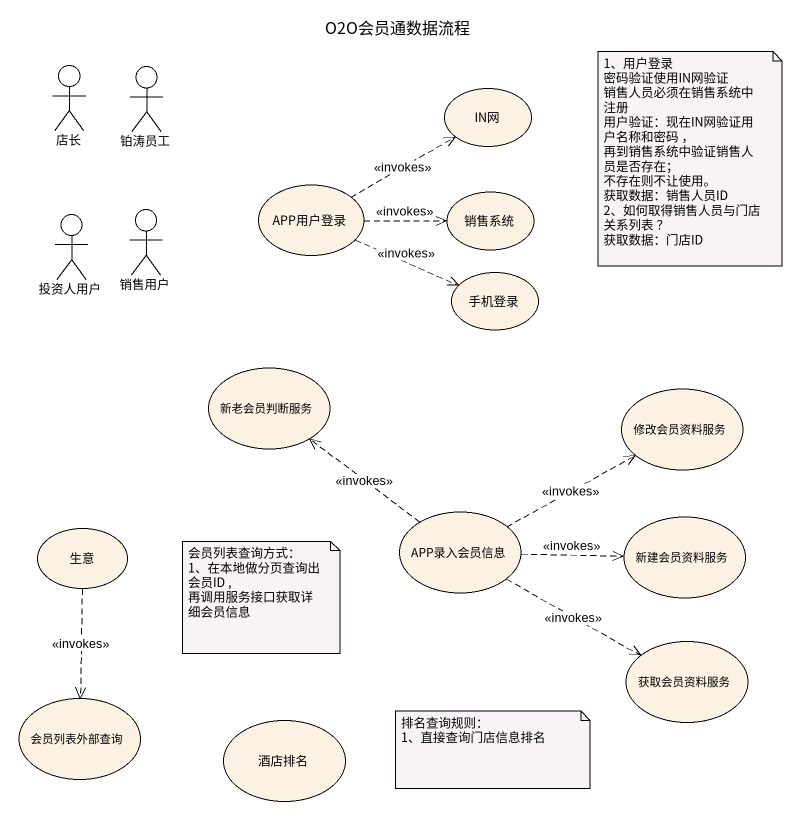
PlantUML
@startuml
title O2O会员通数据流程
actor 店长
actor 铂涛员工
usecase IN网
usecase APP用户登录
usecase 销售系统
actor 投资人用户
actor 销售用户
usecase 手机登录
usecase 新老会员判断服务
usecase 修改会员资料服务
usecase APP录入会员信息
usecase 新建会员资料服务
usecase 生意
usecase 获取会员资料服务
usecase 会员列表外部查询
usecase 酒店排名
APP用户登录 .right.> IN网 : <<invokes>>
APP用户登录 .right.> 销售系统 : <<invokes>>
APP用户登录 .right.> 手机登录 : <<invokes>>
APP录入会员信息 .up.> 新老会员判断服务 : <<invokes>>
APP录入会员信息 .right.> 修改会员资料服务 : <<invokes>>
APP录入会员信息 .right.> 新建会员资料服务 : <<invokes>>
APP录入会员信息 .right.> 获取会员资料服务 : <<invokes>>
生意 ..> 会员列表外部查询 : <<invokes>>
note as N1
  1、用户登录
  密码验证使用IN网验证
  销售人员必须在销售系统中注册
  用户验证：现在IN网验证用户名称和密码 ， 再到销售系统中验证销售人员是否存在；
  不存在则不让使用。
  获取数据：销售人员ID
  2、如何取得销售人员与门店关系列表 ？
  获取数据：门店ID
end note
note as N2
  会员列表查询方式：
  1、在本地做分页查询出会员ID , 再调用服务接口获取详细会员信息
end note
note as N3
  排名查询规则：
  1、直接查询门店信息排名
end note
@enduml
